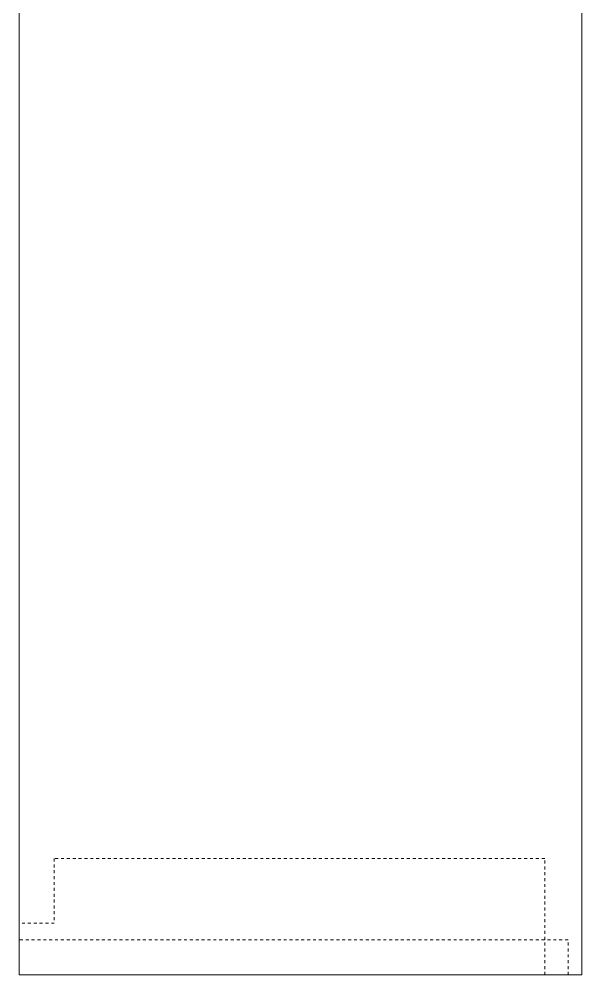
# Model space of a CAD drawing. Header units: inches. Extents: x 29752 to 31446, y 4278 to 5722.
# Drawn here: x 30962.93 to 30986.93, y 4861.39 to 4902.16 of the extents above; entities that cross this region are included whole.
import ezdxf

# ---------------------------------------------------------------- set-up
doc = ezdxf.new("R2010")
doc.units = ezdxf.units.IN
doc.header["$MEASUREMENT"] = 0
doc.linetypes.add('Dash', pattern=[0.25, 0.125, -0.125])
doc.layers.add('I-FURN', color=30, linetype='Continuous', lineweight=9)
doc.layers.add('I-FURN-HDLN', color=30, linetype='Dash', lineweight=9)

# ---------------------------------------------------------------- blocks, each defined once
blk = doc.blocks.new('Worksurface-Mounted-Teknion-JNWSSN-Single_Sided_Rectangular-R2015 - 24_ Depth-V50-FIRST FLOOR POWER _ SIGNAL')
at = {"layer": 'I-FURN'}
for p, q in [((21, 47.782), (-21, 47.782)), ((-21, 47.782), (-21, 23.782)), ((21, 47.506), (21, 47.782)), ((21, 23.782), (21, 47.506)), ((-21, 23.782), (21, 23.782))]:
    blk.add_line(p, q, dxfattribs=at)
at = {"layer": 'I-FURN-HDLN'}
for p, q in [((-19.5, 24.374), (-19.5, 47.782)), ((-18.795, 46.282), (-18.795, 47.782)), ((-16.039, 46.282), (-18.795, 46.282)), ((-16.039, 25.369), (-16.039, 46.282)), ((-21, 25.369), (-16.039, 25.369)), ((-21, 24.374), (-19.5, 24.374))]:
    blk.add_line(p, q, dxfattribs=at)

msp = doc.modelspace()

# ---------------------------------------------------------------- block references
at = {"layer": 'I-FURN', "rotation": 89.99999999999933}
msp.add_blockref('Worksurface-Mounted-Teknion-JNWSSN-Single_Sided_Rectangular-R2015 - 24_ Depth-V50-FIRST FLOOR POWER _ SIGNAL', (31010.709, 4882.391), dxfattribs=at)

doc.saveas('drawing.dxf')
